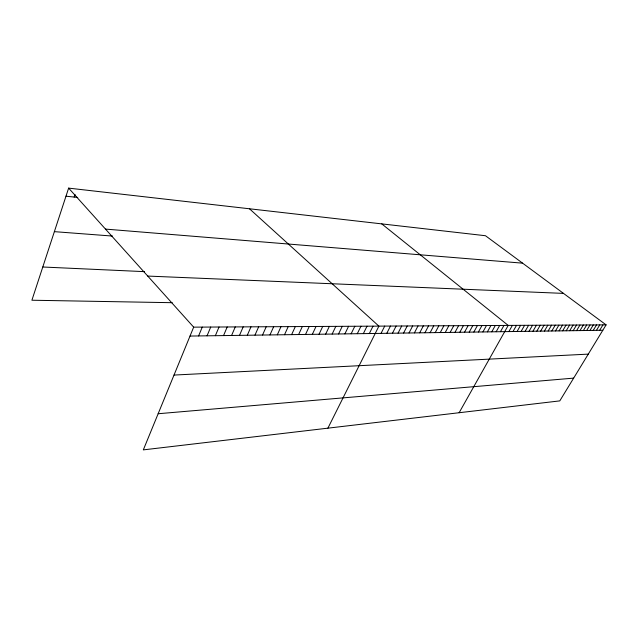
<?xml version="1.0" encoding="UTF-8"?>
<svg xmlns="http://www.w3.org/2000/svg" width="638" height="638" viewBox="0 0 638 638"><rect width="100%" height="100%" fill="white"/><g stroke="black" fill="none" stroke-linecap="round" stroke-linejoin="round"><path stroke-width="0.96" d="M68.633 188.122L193.673 327.15L143.319 449.878L559.789 400.887L606.1 324.87L485.47 235.725L68.633 188.122L31.9 300.227L172.228 302.699M74.152 197.062L75.037 194.399M198.601 335.931L202.262 327.103M207.047 335.819L210.715 327.055M215.357 335.7L219.033 327.007M223.539 335.588L227.208 326.967M231.586 335.468L235.262 326.919M239.505 335.365L243.19 326.879M247.297 335.253L250.981 326.831M254.969 335.141L258.661 326.792M262.529 335.038L266.221 326.752M269.97 334.934L273.662 326.704M277.299 334.83L280.991 326.664M284.516 334.727L288.209 326.624M291.622 334.631L295.322 326.584M298.632 334.535L302.324 326.552M305.53 334.432L309.223 326.512M312.333 334.336L316.025 326.473M319.032 334.248L322.724 326.441M325.635 334.152L329.328 326.401M332.143 334.065L335.835 326.361M338.563 333.969L342.247 326.329M344.895 333.881L348.571 326.297M351.131 333.794L354.808 326.257M357.28 333.706L360.956 326.225M363.349 333.626L367.017 326.193M369.33 333.538L372.999 326.162M327.908 428.162L378.9 326.13L249.474 208.778M381.053 333.379L384.714 326.098M386.803 333.299L390.456 326.066M392.466 333.219L396.118 326.034M398.056 333.14L401.701 326.002M403.575 333.06L407.219 325.97M409.022 332.98L412.658 325.938M414.397 332.908L418.026 325.906M419.7 332.837L423.329 325.882M424.94 332.757L428.561 325.851M430.116 332.685L433.728 325.827M435.22 332.613L438.824 325.795M440.26 332.55L443.857 325.771M445.236 332.478L448.833 325.739M450.149 332.406L453.738 325.715M455.006 332.342L458.586 325.683M459.807 332.27L463.379 325.659M464.544 332.207L468.109 325.635M469.217 332.143L472.782 325.611M473.843 332.071L477.391 325.579M478.412 332.007L481.953 325.555M482.926 331.951L486.459 325.532M487.384 331.888L490.917 325.508M491.786 331.824L495.311 325.484M496.149 331.76L499.666 325.46M500.447 331.704L503.956 325.436M459.129 412.73L508.207 325.412L381.779 223.89M508.877 331.585L512.37 325.388M513 331.529L516.493 325.364M517.083 331.465L520.56 325.34M521.118 331.409L524.588 325.324M525.106 331.353L528.567 325.3M529.046 331.297L532.507 325.276M532.945 331.25L536.399 325.252M536.805 331.194L540.25 325.236M540.625 331.138L544.055 325.213M544.397 331.082L547.819 325.197M548.13 331.034L551.543 325.173M551.822 330.978L555.227 325.149M555.475 330.931L558.88 325.133M559.087 330.883L562.485 325.109M562.668 330.827L566.05 325.093M566.209 330.779L569.582 325.069M569.71 330.731L573.076 325.053M573.171 330.683L576.537 325.037M576.6 330.636L579.958 325.013M579.998 330.588L583.339 324.997M583.355 330.54L586.697 324.981M586.681 330.492L590.014 324.957M589.975 330.444L593.292 324.941M593.236 330.404L596.546 324.925M596.458 330.356L599.76 324.909M599.648 330.309L602.95 324.886M158.144 413.735L573.658 378.119M174.014 375.064L588.284 354.122M190.012 336.059L602.814 330.269M193.673 327.15L606.1 324.87M147.737 276.071L563.506 293.392M42.786 267.003L144.539 271.644M54.374 231.65L112.591 236.076M105.477 229.09L522.586 263.159M65.993 196.193L77.732 197.445"/></g></svg>
